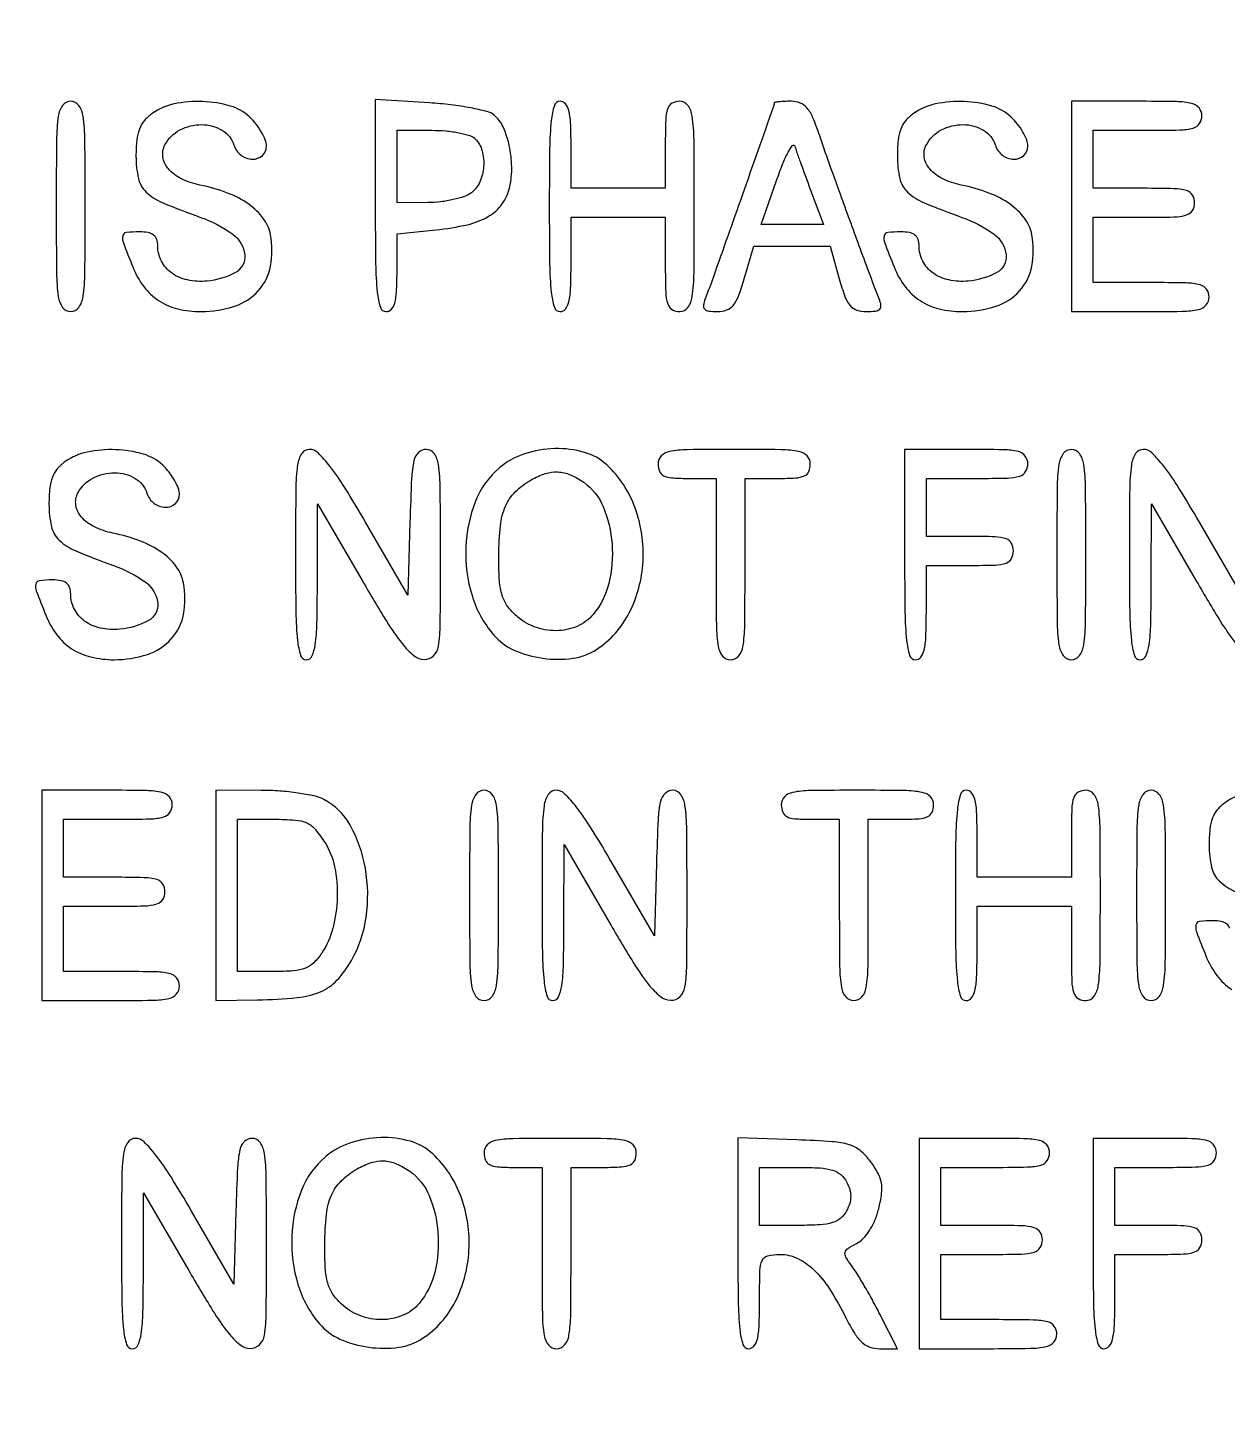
# Model space of a CAD drawing. Extents: x 0 to 1066, y 0 to 761.
# Drawn here: x 853.03 to 867.02, y 352.6 to 368.78 of the extents above; entities that cross this region are included whole.
import ezdxf

# ---------------------------------------------------------------- set-up
doc = ezdxf.new("R2010")
doc.units = 0
doc.header["$MEASUREMENT"] = 0

msp = doc.modelspace()

# ---------------------------------------------------------------- linework, layer by layer
for points in [[(183.390323, 95.266879, 0.000001), (192.989143, 95.254457, 0.000118)], [(479.458836, 95.240684, -0.000004), (502.524384, 95.211821, -0.198594)], [(710.559243, 95.267872, -0.000023), (733.258836, 95.240684, -0.000004), (756.324384, 95.211821, -0.198594)], [(416.092229, 95.24091, -0.000004), (439.072908, 95.212432, -0.198597)], [(542.992229, 95.24091, -0.000004), (565.972908, 95.212432, -0.198597)], [(606.442229, 95.24091, -0.000004), (629.422908, 95.212432, -0.198597)], [(669.892229, 95.24091, -0.000004), (692.872908, 95.212432, -0.198597)], [(867.1923, 362.164836), (866.699117, 363.014718, 0.007787), (866.459038, 363.413983, 0.025041), (866.282201, 363.66861, 0.035073), (866.144347, 363.823518, 0.195814), (866.043467, 363.8646, 0.254619), (865.953461, 363.815588, 0.110911), (865.904951, 363.683758, 0.030502), (865.884687, 363.397586, 0.002427), (865.881, 362.6379, 0.003213), (865.885328, 361.964379, 0.022561), (865.904338, 361.6368, 0.049302), (865.940253, 361.461077, 0.328801), (866.0079, 361.4112, 0.295501), (866.073272, 361.453531, 0.070336), (866.111006, 361.584231, 0.029944), (866.13104, 361.831794, 0.004715), (866.136637, 362.32065), (866.138474, 363.2301), (866.665387, 362.323957, 0.006242), (866.944761, 361.857024, 0.029041), (867.124482, 361.599737, 0.052989)], [(867.258356, 359.857254, 0.10142), (867.00195, 359.746744, 0.064007), (866.909152, 359.662532, 0.085808), (866.851351, 359.564965, 0.066535), (866.820834, 359.435074, 0.024477), (866.8116, 359.246558, 0.055339), (866.840237, 358.988612, 0.149321), (866.930473, 358.830124, 0.090969), (867.124244, 358.704462, 0.013145)], [(867.052946, 358.277652, 0.147435), (867.016833, 358.328134, 0.119852), (866.952624, 358.356694, 0.045016), (866.8539, 358.3656, 0.028442), (866.699493, 358.35681, 0.327023), (866.657392, 358.317913, 0.139119), (866.664029, 358.238742, 0.005125), (866.773889, 357.955801, 0.065244), (866.902677, 357.726052, 0.088006), (867.076042, 357.563238, 0.085852)]]:
    msp.add_lwpolyline(points, format="xyb")
for points in [[(409.06215, 749.15415), (40.8618, 749.132981), (40.8618, 380.65769), (40.8618, 12.1824), (501.2973, 12.1824), (961.7328, 12.1824), (961.7328, 380.646631), (961.7328, 749.110861), (961.41555, 749.1633, 0.040886), (961.153339, 749.184871, 0.000002), (934.190609, 749.194398, 0.000089), (904.448031, 749.199508, 0.000054), (869.1804, 749.195529, -0.000029), (813.61687, 749.186499, -0.000004), (696.10453, 749.175037, -0.000004), (556.774728, 749.163736, -0.000004)], [(853.3602, 366.6987, 0.002322), (853.363789, 365.925838, 0.031956), (853.384267, 365.646487, 0.123223), (853.435078, 365.520109, 0.240299), (853.5294, 365.472, 0.240299), (853.623722, 365.520109, 0.123223), (853.674533, 365.646487, 0.031956), (853.695011, 365.925838, 0.002322), (853.6986, 366.6987, 0.002322), (853.695011, 367.471562, 0.031956), (853.674533, 367.750912, 0.123223), (853.623722, 367.877291, 0.240299), (853.5294, 367.9254, 0.240299), (853.435078, 367.877291, 0.123223), (853.384267, 367.750912, 0.031956), (853.363789, 367.471562, 0.002322)], [(854.48115, 367.783744, 0.064007), (854.388352, 367.699532, 0.085808), (854.330551, 367.601965, 0.066535), (854.300034, 367.472074, 0.024477), (854.2908, 367.283558, 0.055339), (854.319437, 367.025612, 0.149321), (854.409673, 366.867124, 0.090969), (854.603444, 366.741462, 0.013145), (855.044897, 366.571457, -0.070637), (855.419395, 366.375369, -0.215768), (855.559151, 366.132624, -0.299828), (855.451396, 365.928264, -0.104684), (855.117604, 365.82707, -0.073735), (854.891138, 365.841005, -0.104161), (854.706847, 365.922473, -0.119079), (854.587523, 366.061312, -0.118782), (854.5446, 366.239443, 0.082235), (854.532146, 366.314652, 0.147435), (854.496033, 366.365134, 0.119852), (854.431824, 366.393694, 0.045016), (854.3331, 366.4026, 0.028442), (854.178693, 366.39381, 0.327023), (854.136592, 366.354913, 0.139119), (854.143229, 366.275742, 0.005125), (854.253089, 365.992801, 0.065244), (854.381877, 365.763052, 0.088006), (854.555242, 365.600238, 0.085852), (854.77754, 365.504365, 0.059042), (855.050673, 365.472, 0.079385), (855.439877, 365.534186, 0.130563), (855.717688, 365.714824, 0.137881), (855.859828, 366.001302, 0.093265), (855.860028, 366.368047, 0.114024), (855.776495, 366.558928, 0.079467), (855.60747, 366.723686, 0.063948), (855.358122, 366.8555, 0.038754), (855.036966, 366.948234, -0.060203), (854.820287, 367.020977, -0.103319), (854.669206, 367.135845, -0.141227), (854.604842, 367.274635, -0.162669), (854.629278, 367.417946, -0.149104), (854.803037, 367.591003, -0.123853), (855.057431, 367.653498, -0.133716), (855.296753, 367.5869, -0.183571), (855.434273, 367.413472, 0.153609), (855.516187, 367.296812, 0.157876), (855.649216, 367.249661, 0.194842), (855.765196, 367.292972, 0.210147), (855.8136, 367.403053, 0.093821), (855.799933, 367.475246, 0.037607), (855.756083, 367.56617, 0.035541), (855.692723, 367.659663, 0.037508), (855.617797, 367.741453, 0.118482), (855.39207, 367.870194, 0.061394), (855.069723, 367.922156, 0.060569), (854.737556, 367.894254, 0.10142)], [(857.0826, 366.709826, 0.003177), (857.086921, 366.029844, 0.022367), (857.105918, 365.699454, 0.048715), (857.14178, 365.522102, 0.329705), (857.2095, 365.472, 0.208378), (857.269843, 365.49829, 0.11961), (857.309331, 365.568727, 0.055661), (857.330706, 365.699799, 0.012613), (857.3364, 365.925464), (857.3364, 366.378928), (857.79135, 366.425883, 0.029754), (858.157121, 366.485788, 0.076952), (858.405188, 366.583557, 0.106873), (858.563228, 366.728432, 0.100256), (858.651812, 366.92892, 0.058942), (858.674783, 367.161486, 0.048856), (858.64574, 367.408741, 0.051542), (858.574441, 367.625671, 0.114883), (858.469997, 367.763257, 0.111025), (858.386535, 367.805819, 0.015594), (858.196566, 367.84815, 0.017167), (857.964929, 367.884044, 0.01383), (857.714035, 367.907128), (857.0826, 367.947651)], [(859.113, 366.6987, 0.003213), (859.117328, 366.025179, 0.022561), (859.136338, 365.6976, 0.049302), (859.172253, 365.521877, 0.328801), (859.2399, 365.472, 0.232029), (859.301637, 365.50228, 0.108427), (859.340769, 365.5848, 0.047315), (859.361501, 365.740657, 0.00942), (859.3668, 366.0219), (859.3668, 366.5718), (859.9167, 366.5718), (860.4666, 366.5718), (860.4666, 366.0219, 0.007414), (860.471371, 365.70012, 0.067313), (860.494258, 365.561888, 0.186514), (860.545613, 365.496704, 0.134481), (860.6358, 365.472, 0.240299), (860.730122, 365.520109, 0.123223), (860.780933, 365.646487, 0.031956), (860.801411, 365.925838, 0.002322), (860.805, 366.6987, 0.002322), (860.801411, 367.471562, 0.031956), (860.780933, 367.750912, 0.123223), (860.730122, 367.877291, 0.240299), (860.6358, 367.9254, 0.12648), (860.546068, 367.902332, 0.188641), (860.4948, 367.8408, 0.072107), (860.471567, 367.711498, 0.008455), (860.4666, 367.4178), (860.4666, 366.9102), (859.9167, 366.9102), (859.3668, 366.9102), (859.3668, 367.4178, 0.010614), (859.361347, 367.674641, 0.050675), (859.340363, 367.81965, 0.113455), (859.301068, 367.89683, 0.222027), (859.2399, 367.9254, 0.328801), (859.172253, 367.875523, 0.049302), (859.136338, 367.6998, 0.022561), (859.117328, 367.372221, 0.003213)], [(861.735595, 367.90425, -0.084799), (861.729091, 367.866234, -0.000052), (861.36312, 366.827462, -0.000388), (861.027576, 365.877728, -0.009822), (860.930575, 365.62005, 0.060048), (860.910983, 365.546319, 0.230938), (860.925232, 365.502462, 0.170663), (860.973325, 365.478354, 0.031659), (861.073579, 365.472, 0.086283), (861.181694, 365.490797, 0.134827), (861.258523, 365.544759, 0.082591), (861.320596, 365.65177, 0.018432), (861.388068, 365.8527), (861.500476, 366.2334), (861.945443, 366.2334), (862.390411, 366.2334), (862.497, 365.8527, 0.017944), (862.562385, 365.64779, 0.087286), (862.622612, 365.542331, 0.141822), (862.699834, 365.489952, 0.078722), (862.813146, 365.472, 0.029308), (862.918292, 365.478168, 0.166988), (862.968022, 365.502076, 0.236769), (862.982864, 365.545866, 0.061225), (862.96309, 365.62005, -0.006965), (862.840801, 365.936406, -0.001209), (862.619545, 366.53784, -0.001323), (862.399817, 367.144587, -0.005089), (862.268052, 367.52355, 0.017403), (862.189281, 367.7333, 0.074917), (862.120522, 367.847075, 0.125362), (862.040816, 367.904972, 0.094981), (861.934249, 367.9254, 0.00999), (861.858084, 367.923878, 0.016528), (861.793952, 367.919187, 0.010464), (861.742848, 367.912662, 0.371455)], [(863.36415, 367.783744, 0.064007), (863.271352, 367.699532, 0.085808), (863.213551, 367.601965, 0.066535), (863.183034, 367.472074, 0.024477), (863.1738, 367.283558, 0.055339), (863.202437, 367.025612, 0.149321), (863.292673, 366.867124, 0.090969), (863.486444, 366.741462, 0.013145), (863.927897, 366.571457, -0.070637), (864.302395, 366.375369, -0.215768), (864.442151, 366.132624, -0.299828), (864.334396, 365.928264, -0.104684), (864.000604, 365.82707, -0.073735), (863.774138, 365.841005, -0.104161), (863.589847, 365.922473, -0.119079), (863.470523, 366.061312, -0.118782), (863.4276, 366.239443, 0.082235), (863.415146, 366.314652, 0.147435), (863.379033, 366.365134, 0.119852), (863.314824, 366.393694, 0.045016), (863.2161, 366.4026, 0.028442), (863.061693, 366.39381, 0.327023), (863.019592, 366.354913, 0.139119), (863.026229, 366.275742, 0.005125), (863.136089, 365.992801, 0.065244), (863.264877, 365.763052, 0.088006), (863.438242, 365.600238, 0.085852), (863.66054, 365.504365, 0.059042), (863.933673, 365.472, 0.079385), (864.322877, 365.534186, 0.130563), (864.600688, 365.714824, 0.137881), (864.742828, 366.001302, 0.093265), (864.743028, 366.368047, 0.114024), (864.659495, 366.558928, 0.079467), (864.49047, 366.723686, 0.063948), (864.241122, 366.8555, 0.038754), (863.919966, 366.948234, -0.060203), (863.703287, 367.020977, -0.103319), (863.552206, 367.135845, -0.141227), (863.487842, 367.274635, -0.162669), (863.512278, 367.417946, -0.149104), (863.686037, 367.591003, -0.123853), (863.940431, 367.653498, -0.133716), (864.179753, 367.5869, -0.183571), (864.317273, 367.413472, 0.153609), (864.399187, 367.296812, 0.157876), (864.532216, 367.249661, 0.194842), (864.648196, 367.292972, 0.210147), (864.6966, 367.403053, 0.093821), (864.682933, 367.475246, 0.037607), (864.639083, 367.56617, 0.035541), (864.575723, 367.659663, 0.037508), (864.500797, 367.741453, 0.118482), (864.27507, 367.870194, 0.061394), (863.952723, 367.922156, 0.060569), (863.620556, 367.894254, 0.10142)], [(865.2042, 366.6987), (865.2042, 365.472), (866.0079, 365.472, 0.004147), (866.498609, 365.47607, 0.047763), (866.689988, 365.497603, 0.16431), (866.777394, 365.549193, 0.179874), (866.8116, 365.6412, 0.157888), (866.78206, 365.732416, 0.176663), (866.70585, 365.783962, 0.055952), (866.540978, 365.806053, 0.005351), (866.1348, 365.8104), (865.458, 365.8104), (865.458, 366.1911), (865.458, 366.5718), (866.0502, 366.5718, 0.006583), (866.400092, 366.576407, 0.063075), (866.547225, 366.598993, 0.183695), (866.61607, 366.650426, 0.142406), (866.6424, 366.741, 0.142406), (866.61607, 366.831574, 0.183695), (866.547225, 366.883007, 0.063075), (866.400092, 366.905593, 0.006583), (866.0502, 366.9102), (865.458, 366.9102), (865.458, 367.2486), (865.458, 367.587), (866.0925, 367.587, 0.005909), (866.470526, 367.591467, 0.059311), (866.626538, 367.61379, 0.180365), (866.699056, 367.665288, 0.150217), (866.727, 367.7562, 0.17273), (866.694327, 367.847957, 0.168559), (866.610675, 367.89955, 0.050222), (866.428122, 367.921249, 0.004487), (865.9656, 367.9254), (865.2042, 367.9254)], [(858.25008, 367.48548, -0.13151), (858.329234, 367.348469, -0.084316), (858.3466, 367.164515, -0.084006), (858.302213, 366.984481, -0.128741), (858.20355, 366.858767, -0.079472), (858.122195, 366.815301, -0.027293), (857.993372, 366.778604, -0.026323), (857.844463, 366.752996, -0.027554), (857.69595, 366.743691), (857.3364, 366.741), (857.3364, 367.164), (857.3364, 367.587), (857.74248, 367.587, -0.022886), (857.905385, 367.57954, -0.026473), (858.059096, 367.557178, -0.026952), (858.185295, 367.524781, -0.120635)], [(862.161755, 366.88905), (862.311544, 366.4872), (861.949238, 366.4872), (861.586932, 366.4872), (861.764743, 367.001618, -0.011999), (861.835493, 367.191424, -0.026422), (861.900517, 367.331859, -0.047278), (861.950834, 367.408501, -0.601846), (861.97726, 367.403468, 0.009837), (861.999096, 367.337295, 0.001488), (862.045771, 367.205923, 0.001668), (862.101862, 367.051156, 0.001442)], [(853.46595, 363.722944, 0.064007), (853.373152, 363.638732, 0.085808), (853.315351, 363.541165, 0.066535), (853.284834, 363.411274, 0.024477), (853.2756, 363.222758, 0.055339), (853.304237, 362.964812, 0.149321), (853.394473, 362.806324, 0.090969), (853.588244, 362.680662, 0.013145), (854.029697, 362.510657, -0.070637), (854.404195, 362.314569, -0.215768), (854.543951, 362.071824, -0.299828), (854.436196, 361.867464, -0.104684), (854.102404, 361.76627, -0.073735), (853.875938, 361.780205, -0.104161), (853.691647, 361.861673, -0.119079), (853.572323, 362.000512, -0.118782), (853.5294, 362.178643, 0.082235), (853.516946, 362.253852, 0.147435), (853.480833, 362.304334, 0.119852), (853.416624, 362.332894, 0.045016), (853.3179, 362.3418, 0.028442), (853.163493, 362.33301, 0.327023), (853.121392, 362.294113, 0.139119), (853.128029, 362.214942, 0.005125), (853.237889, 361.932001, 0.065244), (853.366677, 361.702252, 0.088006), (853.540042, 361.539438, 0.085852), (853.76234, 361.443565, 0.059042), (854.035473, 361.4112, 0.079385), (854.424677, 361.473386, 0.130563), (854.702488, 361.654024, 0.137881), (854.844628, 361.940502, 0.093265), (854.844828, 362.307247, 0.114024), (854.761295, 362.498128, 0.079467), (854.59227, 362.662886, 0.063948), (854.342922, 362.7947, 0.038754), (854.021766, 362.887434, -0.060203), (853.805087, 362.960177, -0.103319), (853.654006, 363.075045, -0.141227), (853.589642, 363.213835, -0.162669), (853.614078, 363.357146, -0.149104), (853.787837, 363.530203, -0.123853), (854.042231, 363.592698, -0.133716), (854.281553, 363.5261, -0.183571), (854.419073, 363.352672, 0.153609), (854.500987, 363.236012, 0.157876), (854.634016, 363.188861, 0.194842), (854.749996, 363.232172, 0.210147), (854.7984, 363.342253, 0.093821), (854.784733, 363.414446, 0.037607), (854.740883, 363.50537, 0.035541), (854.677523, 363.598863, 0.037508), (854.602597, 363.680653, 0.118482), (854.37687, 363.809394, 0.061394), (854.054523, 363.861356, 0.060569), (853.722356, 363.833454, 0.10142)], [(856.152, 362.6379, 0.003213), (856.156328, 361.964379, 0.022561), (856.175338, 361.6368, 0.049302), (856.211253, 361.461077, 0.328801), (856.2789, 361.4112, 0.295501), (856.344272, 361.453531, 0.070336), (856.382006, 361.584231, 0.029944), (856.40204, 361.831794, 0.004715), (856.407637, 362.32065), (856.409474, 363.2301), (856.936387, 362.323957, 0.006242), (857.215761, 361.857024, 0.029041), (857.395482, 361.599737, 0.052989), (857.532726, 361.459238, 0.170079), (857.65365, 361.414507, 0.199339), (857.761931, 361.457273, 0.163117), (857.819625, 361.568706, 0.036571), (857.840704, 361.827581, 0.002034), (857.844, 362.6379, 0.002367), (857.840369, 363.405072, 0.031318), (857.819984, 363.687383, 0.117824), (857.770177, 363.816077, 0.246563), (857.67776, 363.8646, 0.195513), (857.586955, 363.827682, 0.145553), (857.533652, 363.732256, 0.043894), (857.506139, 363.525993, 0.004128), (857.48741, 363.014718), (857.4633, 362.164836), (856.970117, 363.014718, 0.007787), (856.730038, 363.413983, 0.025041), (856.553201, 363.66861, 0.035073), (856.415347, 363.823518, 0.195814), (856.314467, 363.8646, 0.254619), (856.224461, 363.815588, 0.110911), (856.175951, 363.683758, 0.030502), (856.155687, 363.397586, 0.002427)], [(858.535603, 363.652573, 0.123885), (858.252412, 363.259877, 0.085485), (858.138837, 362.720957, 0.082885), (858.211308, 362.158936, 0.104562), (858.463039, 361.700326, 0.111799), (858.701009, 361.523975, 0.06908), (859.037408, 361.428281, 0.069045), (859.387365, 361.427815, 0.111332), (859.665282, 361.531881, 0.131426), (860.046039, 361.95786, 0.103697), (860.206454, 362.557511, 0.101152), (860.11379, 363.183853, 0.118621), (859.783171, 363.683419, 0.118666), (859.523435, 363.830001, 0.075716), (859.177756, 363.873938, 0.073305), (858.822741, 363.812607, 0.095814)], [(860.382, 363.6954, 0.094959), (860.398563, 363.608974, 0.184152), (860.44545, 363.557925, 0.098846), (860.538439, 363.53253, 0.017388), (860.7204, 363.5262), (861.0588, 363.5262), (861.0588, 362.4687, 0.002827), (861.062531, 361.808741, 0.036854), (861.083334, 361.564537, 0.138781), (861.134594, 361.454068, 0.218517), (861.228, 361.4112, 0.218517), (861.321406, 361.454068, 0.138781), (861.372666, 361.564537, 0.036854), (861.393469, 361.808741, 0.002827), (861.3972, 362.4687), (861.3972, 363.5262), (861.7779, 363.5262, 0.013964), (861.987658, 363.532059, 0.090841), (862.089863, 363.55675, 0.188085), (862.140434, 363.607795, 0.102588), (862.1586, 363.6954, 0.193568), (862.121402, 363.787885, 0.15568), (862.026413, 363.839421, 0.043488), (861.817405, 363.860667, 0.003595), (861.2703, 363.8646, 0.003595), (860.723195, 363.860667, 0.043488), (860.514188, 363.839421, 0.15568), (860.419198, 363.787885, 0.193568)], [(863.2584, 362.6379, 0.003213), (863.262728, 361.964379, 0.022561), (863.281738, 361.6368, 0.049302), (863.317653, 361.461077, 0.328801), (863.3853, 361.4112, 0.232029), (863.447037, 361.44148, 0.108427), (863.486169, 361.524, 0.047315), (863.506901, 361.679857, 0.00942), (863.5122, 361.9611), (863.5122, 362.511), (864.0198, 362.511, 0.008455), (864.313498, 362.515967, 0.072107), (864.4428, 362.5392, 0.188641), (864.504332, 362.590468, 0.12648), (864.5274, 362.6802, 0.12648), (864.504332, 362.769932, 0.188641), (864.4428, 362.8212, 0.072107), (864.313498, 362.844433, 0.008455), (864.0198, 362.8494), (863.5122, 362.8494), (863.5122, 363.1878), (863.5122, 363.5262), (864.1044, 363.5262, 0.006583), (864.454292, 363.530807, 0.063075), (864.601425, 363.553393, 0.183695), (864.67027, 363.604826, 0.142406), (864.6966, 363.6954, 0.165398), (864.665483, 363.786895, 0.1727), (864.585563, 363.838474, 0.052938), (864.411845, 363.860357, 0.004884), (863.9775, 363.8646), (863.2584, 363.8646)], [(865.035, 362.6379, 0.002322), (865.038589, 361.865038, 0.031956), (865.059067, 361.585687, 0.123223), (865.109878, 361.459309, 0.240299), (865.2042, 361.4112, 0.240299), (865.298522, 361.459309, 0.123223), (865.349333, 361.585687, 0.031956), (865.369811, 361.865038, 0.002322), (865.3734, 362.6379, 0.002322), (865.369811, 363.410762, 0.031956), (865.349333, 363.690112, 0.123223), (865.298522, 363.816491, 0.240299), (865.2042, 363.8646, 0.240299), (865.109878, 363.816491, 0.123223), (865.059067, 363.690112, 0.031956), (865.038589, 363.410762, 0.002322)], [(859.514697, 363.480839, -0.143223), (859.742398, 363.196523, -0.079931), (859.84486, 362.761353, -0.077332), (859.806665, 362.300218, -0.11509), (859.625396, 361.93995, -0.119537), (859.436984, 361.800395, -0.098447), (859.191327, 361.749752, -0.09388), (858.934877, 361.796462, -0.097006), (858.716603, 361.933547, -0.056872), (858.615683, 362.05264, -0.080028), (858.557787, 362.178996, -0.054705), (858.529963, 362.350724, -0.014142), (858.523491, 362.631497, -0.025001), (858.542555, 362.976355, -0.075567), (858.601982, 363.203338, -0.098225), (858.715437, 363.368205, -0.062967), (858.9015, 363.508619, -0.051006), (859.066266, 363.581958, -0.090781), (859.212914, 363.601995, -0.090761), (859.357171, 363.568781, -0.050966)], [(853.191, 358.6617), (853.191, 357.435), (853.9947, 357.435, 0.004147), (854.485409, 357.43907, 0.047763), (854.676788, 357.460603, 0.16431), (854.764194, 357.512193, 0.179874), (854.7984, 357.6042, 0.157888), (854.76886, 357.695416, 0.176663), (854.69265, 357.746963, 0.055952), (854.527778, 357.769053, 0.005351), (854.1216, 357.7734), (853.4448, 357.7734), (853.4448, 358.1541), (853.4448, 358.5348), (854.037, 358.5348, 0.006583), (854.386892, 358.539407, 0.063075), (854.534025, 358.561993, 0.183695), (854.60287, 358.613426, 0.142406), (854.6292, 358.704, 0.142406), (854.60287, 358.794574, 0.183695), (854.534025, 358.846007, 0.063075), (854.386892, 358.868593, 0.006583), (854.037, 358.8732), (853.4448, 358.8732), (853.4448, 359.2116), (853.4448, 359.55), (854.0793, 359.55, 0.005909), (854.457326, 359.554467, 0.059311), (854.613338, 359.57679, 0.180365), (854.685856, 359.628288, 0.150217), (854.7138, 359.7192, 0.17273), (854.681127, 359.810957, 0.168559), (854.597475, 359.86255, 0.050222), (854.414922, 359.884249, 0.004487), (853.9524, 359.8884), (853.191, 359.8884)], [(855.2214, 358.6617), (855.2214, 357.435), (855.70785, 357.443433, 0.018847), (856.17082, 357.468933, 0.076273), (856.444229, 357.537281, 0.107083), (856.635418, 357.671069, 0.057946), (856.805622, 357.903964, 0.09461), (856.976613, 358.408618, 0.077415), (856.967201, 358.979231, 0.083451), (856.791567, 359.479665, 0.148656), (856.481384, 359.781403, 0.065462), (856.36904, 359.821866, 0.01784), (856.183059, 359.855574, 0.017725), (855.967431, 359.878991, 0.017594), (855.75015, 359.887153), (855.2214, 359.8884)], [(858.1824, 358.6617, 0.002322), (858.185989, 357.888838, 0.031956), (858.206467, 357.609488, 0.123223), (858.257278, 357.483109, 0.240299), (858.3516, 357.435, 0.240299), (858.445922, 357.483109, 0.123223), (858.496733, 357.609488, 0.031956), (858.517211, 357.888838, 0.002322), (858.5208, 358.6617, 0.002322), (858.517211, 359.434562, 0.031956), (858.496733, 359.713912, 0.123223), (858.445922, 359.840291, 0.240299), (858.3516, 359.8884, 0.240299), (858.257278, 359.840291, 0.123223), (858.206467, 359.713912, 0.031956), (858.185989, 359.434562, 0.002322)], [(859.0284, 358.6617, 0.003213), (859.032728, 357.988179, 0.022561), (859.051738, 357.6606, 0.049302), (859.087653, 357.484877, 0.328801), (859.1553, 357.435, 0.295501), (859.220672, 357.477331, 0.070336), (859.258406, 357.608031, 0.029944), (859.27844, 357.855594, 0.004715), (859.284037, 358.34445), (859.285874, 359.2539), (859.812787, 358.347757, 0.006242), (860.092161, 357.880824, 0.029041), (860.271882, 357.623537, 0.052989), (860.409126, 357.483038, 0.170079), (860.53005, 357.438307, 0.199339), (860.638331, 357.481073, 0.163117), (860.696025, 357.592506, 0.036571), (860.717104, 357.851381, 0.002034), (860.7204, 358.6617, 0.002367), (860.716769, 359.428872, 0.031318), (860.696384, 359.711183, 0.117824), (860.646577, 359.839877, 0.246563), (860.55416, 359.8884, 0.195513), (860.463355, 359.851482, 0.145553), (860.410052, 359.756056, 0.043894), (860.382539, 359.549793, 0.004128), (860.36381, 359.038518), (860.3397, 358.188636), (859.846517, 359.038518, 0.007787), (859.606438, 359.437783, 0.025041), (859.429601, 359.69241, 0.035073), (859.291747, 359.847318, 0.195814), (859.190867, 359.8884, 0.254619), (859.100861, 359.839388, 0.110911), (859.052351, 359.707558, 0.030502), (859.032087, 359.421386, 0.002427)], [(861.8202, 359.7192, 0.094959), (861.836763, 359.632774, 0.184152), (861.88365, 359.581725, 0.098846), (861.976639, 359.55633, 0.017388), (862.1586, 359.55), (862.497, 359.55), (862.497, 358.4925, 0.002827), (862.500731, 357.832541, 0.036854), (862.521534, 357.588337, 0.138781), (862.572794, 357.477868, 0.218517), (862.6662, 357.435, 0.218517), (862.759606, 357.477868, 0.138781), (862.810866, 357.588337, 0.036854), (862.831669, 357.832541, 0.002827), (862.8354, 358.4925), (862.8354, 359.55), (863.2161, 359.55, 0.013964), (863.425858, 359.555859, 0.090841), (863.528063, 359.58055, 0.188085), (863.578634, 359.631595, 0.102588), (863.5968, 359.7192, 0.193568), (863.559602, 359.811685, 0.15568), (863.464613, 359.863221, 0.043488), (863.255605, 359.884467, 0.003595), (862.7085, 359.8884, 0.003595), (862.161395, 359.884467, 0.043488), (861.952388, 359.863221, 0.15568), (861.857398, 359.811685, 0.193568)], [(863.8506, 358.6617, 0.003213), (863.854928, 357.988179, 0.022561), (863.873938, 357.6606, 0.049302), (863.909853, 357.484877, 0.328801), (863.9775, 357.435, 0.232029), (864.039237, 357.46528, 0.108427), (864.078369, 357.5478, 0.047315), (864.099101, 357.703657, 0.00942), (864.1044, 357.9849), (864.1044, 358.5348), (864.6543, 358.5348), (865.2042, 358.5348), (865.2042, 357.9849, 0.007414), (865.208971, 357.66312, 0.067313), (865.231858, 357.524887, 0.186514), (865.283213, 357.459704, 0.134481), (865.3734, 357.435, 0.240299), (865.467722, 357.483109, 0.123223), (865.518533, 357.609488, 0.031956), (865.539011, 357.888838, 0.002322), (865.5426, 358.6617, 0.002322), (865.539011, 359.434562, 0.031956), (865.518533, 359.713912, 0.123223), (865.467722, 359.840291, 0.240299), (865.3734, 359.8884, 0.12648), (865.283668, 359.865332, 0.188641), (865.2324, 359.8038, 0.072107), (865.209167, 359.674498, 0.008455), (865.2042, 359.3808), (865.2042, 358.8732), (864.6543, 358.8732), (864.1044, 358.8732), (864.1044, 359.3808, 0.010614), (864.098947, 359.637641, 0.050675), (864.077963, 359.78265, 0.113455), (864.038668, 359.85983, 0.222027), (863.9775, 359.8884, 0.328801), (863.909853, 359.838523, 0.049302), (863.873938, 359.6628, 0.022561), (863.854928, 359.335221, 0.003213)], [(865.9656, 358.6617, 0.002322), (865.969189, 357.888838, 0.031956), (865.989667, 357.609488, 0.123223), (866.040478, 357.483109, 0.240299), (866.1348, 357.435, 0.240299), (866.229122, 357.483109, 0.123223), (866.279933, 357.609488, 0.031956), (866.300411, 357.888838, 0.002322), (866.304, 358.6617, 0.002322), (866.300411, 359.434562, 0.031956), (866.279933, 359.713912, 0.123223), (866.229122, 359.840291, 0.240299), (866.1348, 359.8884, 0.240299), (866.040478, 359.840291, 0.123223), (865.989667, 359.713912, 0.031956), (865.969189, 359.434562, 0.002322)], [(856.496353, 359.27505, -0.090931), (856.608674, 358.993331, -0.056823), (856.638735, 358.638409, -0.056208), (856.587825, 358.280588, -0.081785), (856.45903, 357.989709, -0.053857), (856.365767, 357.876166, -0.102503), (856.266765, 357.812535, -0.073821), (856.129088, 357.781809, -0.018052), (855.89625, 357.7734), (855.4752, 357.7734), (855.4752, 358.6617), (855.4752, 359.55), (855.899443, 359.55, -0.017821), (856.149418, 359.541088, -0.090339), (856.283917, 359.506535, -0.111314), (856.383676, 359.430166, -0.033754)], [(854.1216, 354.6009, 0.003213), (854.125928, 353.927379, 0.022561), (854.144938, 353.5998, 0.049302), (854.180853, 353.424077, 0.328801), (854.2485, 353.3742, 0.295501), (854.313872, 353.416531, 0.070336), (854.351606, 353.547231, 0.029944), (854.37164, 353.794794, 0.004715), (854.377237, 354.28365), (854.379074, 355.1931), (854.905987, 354.286957, 0.006242), (855.185361, 353.820024, 0.029041), (855.365082, 353.562737, 0.052989), (855.502326, 353.422238, 0.170079), (855.62325, 353.377507, 0.199339), (855.731531, 353.420273, 0.163117), (855.789225, 353.531706, 0.036571), (855.810304, 353.790581, 0.002034), (855.8136, 354.6009, 0.002367), (855.809969, 355.368072, 0.031318), (855.789584, 355.650383, 0.117824), (855.739777, 355.779077, 0.246563), (855.64736, 355.8276, 0.195513), (855.556555, 355.790682, 0.145553), (855.503252, 355.695256, 0.043894), (855.475739, 355.488993, 0.004128), (855.45701, 354.977718), (855.4329, 354.127836), (854.939717, 354.977718, 0.007787), (854.699638, 355.376983, 0.025041), (854.522801, 355.63161, 0.035073), (854.384947, 355.786518, 0.195814), (854.284067, 355.8276, 0.254619), (854.194061, 355.778588, 0.110911), (854.145551, 355.646758, 0.030502), (854.125287, 355.360586, 0.002427)], [(856.505203, 355.615573, 0.123885), (856.222012, 355.222877, 0.085485), (856.108437, 354.683957, 0.082885), (856.180908, 354.121936, 0.104562), (856.432639, 353.663326, 0.111799), (856.670609, 353.486975, 0.06908), (857.007008, 353.391281, 0.069045), (857.356965, 353.390815, 0.111332), (857.634882, 353.494881, 0.131426), (858.015639, 353.92086, 0.103697), (858.176054, 354.520511, 0.101152), (858.08339, 355.146853, 0.118621), (857.752771, 355.646419, 0.118666), (857.493035, 355.793001, 0.075716), (857.147356, 355.836938, 0.073305), (856.792341, 355.775607, 0.095814)], [(858.3516, 355.6584, 0.094959), (858.368163, 355.571974, 0.184152), (858.41505, 355.520925, 0.098846), (858.508039, 355.49553, 0.017388), (858.69, 355.4892), (859.0284, 355.4892), (859.0284, 354.4317, 0.002827), (859.032131, 353.771741, 0.036854), (859.052934, 353.527537, 0.138781), (859.104194, 353.417068, 0.218517), (859.1976, 353.3742, 0.218517), (859.291006, 353.417068, 0.138781), (859.342266, 353.527537, 0.036854), (859.363069, 353.771741, 0.002827), (859.3668, 354.4317), (859.3668, 355.4892), (859.7475, 355.4892, 0.013964), (859.957258, 355.495059, 0.090841), (860.059463, 355.51975, 0.188085), (860.110034, 355.570795, 0.102588), (860.1282, 355.6584, 0.193568), (860.091002, 355.750885, 0.15568), (859.996013, 355.802421, 0.043488), (859.787005, 355.823667, 0.003595), (859.2399, 355.8276, 0.003595), (858.692795, 355.823667, 0.043488), (858.483788, 355.802421, 0.15568), (858.388798, 355.750885, 0.193568)], [(861.3126, 354.604321, 0.003202), (861.316926, 353.928813, 0.022501), (861.335932, 353.60037, 0.049121), (861.37183, 353.424147, 0.329081), (861.4395, 353.3742, 0.232029), (861.501237, 353.40448, 0.108427), (861.540369, 353.487, 0.047315), (861.561101, 353.642857, 0.00942), (861.5664, 353.9241, -0.00595), (861.570707, 354.286065, -0.096871), (861.596744, 354.404198, -0.238613), (861.66141, 354.457815, -0.056005), (861.805453, 354.474, -0.111153), (862.006905, 354.428656, -0.081177), (862.19622, 354.297801, -0.058854), (862.38191, 354.071171, -0.025924), (862.573772, 353.73375, 0.021841), (862.673516, 353.554953, 0.069009), (862.76067, 353.449427, 0.100305), (862.853178, 353.393632, 0.085906), (862.965445, 353.3742), (863.17665, 353.3742), (862.970473, 353.77605, 0.006834), (862.882406, 353.942072, 0.006481), (862.788298, 354.108612, 0.006451), (862.701251, 354.25376, 0.022591), (862.639827, 354.343875, -0.02569), (862.573248, 354.442864, -0.192002), (862.564329, 354.497664, -0.198014), (862.595663, 354.54259, -0.027525), (862.696528, 354.599775, 0.089041), (862.774481, 354.657614, 0.046566), (862.848998, 354.753276, 0.042448), (862.912234, 354.873602, 0.038847), (862.956464, 355.006463, 0.026721), (862.990434, 355.182822, 0.076578), (862.988442, 355.307241, 0.082928), (862.949416, 355.419584, 0.035157), (862.863072, 355.554262, 0.057331), (862.740502, 355.68454, 0.10358), (862.612117, 355.753832, 0.055706), (862.416985, 355.788774, 0.007564), (862.001758, 355.809871), (861.3126, 355.834443)], [(863.4276, 354.6009), (863.4276, 353.3742), (864.2313, 353.3742, 0.004147), (864.722009, 353.37827, 0.047763), (864.913388, 353.399803, 0.16431), (865.000794, 353.451393, 0.179874), (865.035, 353.5434, 0.157888), (865.00546, 353.634616, 0.176663), (864.92925, 353.686162, 0.055952), (864.764378, 353.708253, 0.005351), (864.3582, 353.7126), (863.6814, 353.7126), (863.6814, 354.0933), (863.6814, 354.474), (864.2736, 354.474, 0.006583), (864.623492, 354.478607, 0.063075), (864.770625, 354.501193, 0.183695), (864.83947, 354.552626, 0.142406), (864.8658, 354.6432, 0.142406), (864.83947, 354.733774, 0.183695), (864.770625, 354.785207, 0.063075), (864.623492, 354.807793, 0.006583), (864.2736, 354.8124), (863.6814, 354.8124), (863.6814, 355.1508), (863.6814, 355.4892), (864.3159, 355.4892, 0.005909), (864.693926, 355.493667, 0.059311), (864.849938, 355.51599, 0.180365), (864.922456, 355.567488, 0.150217), (864.9504, 355.6584, 0.17273), (864.917727, 355.750157, 0.168559), (864.834075, 355.80175, 0.050222), (864.651522, 355.823449, 0.004487), (864.189, 355.8276), (863.4276, 355.8276)], [(865.458, 354.6009, 0.003213), (865.462328, 353.927379, 0.022561), (865.481338, 353.5998, 0.049302), (865.517253, 353.424077, 0.328801), (865.5849, 353.3742, 0.232029), (865.646637, 353.40448, 0.108427), (865.685769, 353.487, 0.047315), (865.706501, 353.642857, 0.00942), (865.7118, 353.9241), (865.7118, 354.474), (866.2194, 354.474, 0.008455), (866.513098, 354.478967, 0.072107), (866.6424, 354.5022, 0.188641), (866.703932, 354.553468, 0.12648), (866.727, 354.6432, 0.12648), (866.703932, 354.732932, 0.188641), (866.6424, 354.7842, 0.072107), (866.513098, 354.807433, 0.008455), (866.2194, 354.8124), (865.7118, 354.8124), (865.7118, 355.1508), (865.7118, 355.4892), (866.304, 355.4892, 0.006583), (866.653892, 355.493807, 0.063075), (866.801025, 355.516393, 0.183695), (866.86987, 355.567826, 0.142406), (866.8962, 355.6584, 0.165398), (866.865083, 355.749895, 0.1727), (866.785163, 355.801474, 0.052938), (866.611445, 355.823357, 0.004884), (866.1771, 355.8276), (865.458, 355.8276)], [(857.484297, 355.443839, -0.143223), (857.711998, 355.159523, -0.079931), (857.81446, 354.724353, -0.077332), (857.776265, 354.263218, -0.11509), (857.594996, 353.90295, -0.119537), (857.406584, 353.763395, -0.098447), (857.160927, 353.712752, -0.09388), (856.904477, 353.759462, -0.097006), (856.686203, 353.896547, -0.056872), (856.585283, 354.01564, -0.080028), (856.527387, 354.141996, -0.054705), (856.499563, 354.313724, -0.014142), (856.493091, 354.594497, -0.025001), (856.512155, 354.939355, -0.075567), (856.571582, 355.166338, -0.098225), (856.685037, 355.331205, -0.062967), (856.8711, 355.471619, -0.051006), (857.035866, 355.544958, -0.090781), (857.182514, 355.564995, -0.090761), (857.326771, 355.531781, -0.050966)], [(862.5816, 355.32, -0.049536), (862.617762, 355.232626, -0.073486), (862.629853, 355.1508, -0.073486), (862.617762, 355.068974, -0.049536), (862.5816, 354.9816, -0.09537), (862.512705, 354.896675, -0.100861), (862.418466, 354.845433, -0.059921), (862.273432, 354.819448, -0.014397), (862.028723, 354.8124), (861.5664, 354.8124), (861.5664, 355.1508), (861.5664, 355.4892), (862.028723, 355.4892, -0.014397), (862.273432, 355.482152, -0.059921), (862.418466, 355.456167, -0.100861), (862.512705, 355.404925, -0.09537)]]:
    msp.add_lwpolyline(points, format="xyb", close=True)

doc.saveas('drawing.dxf')
